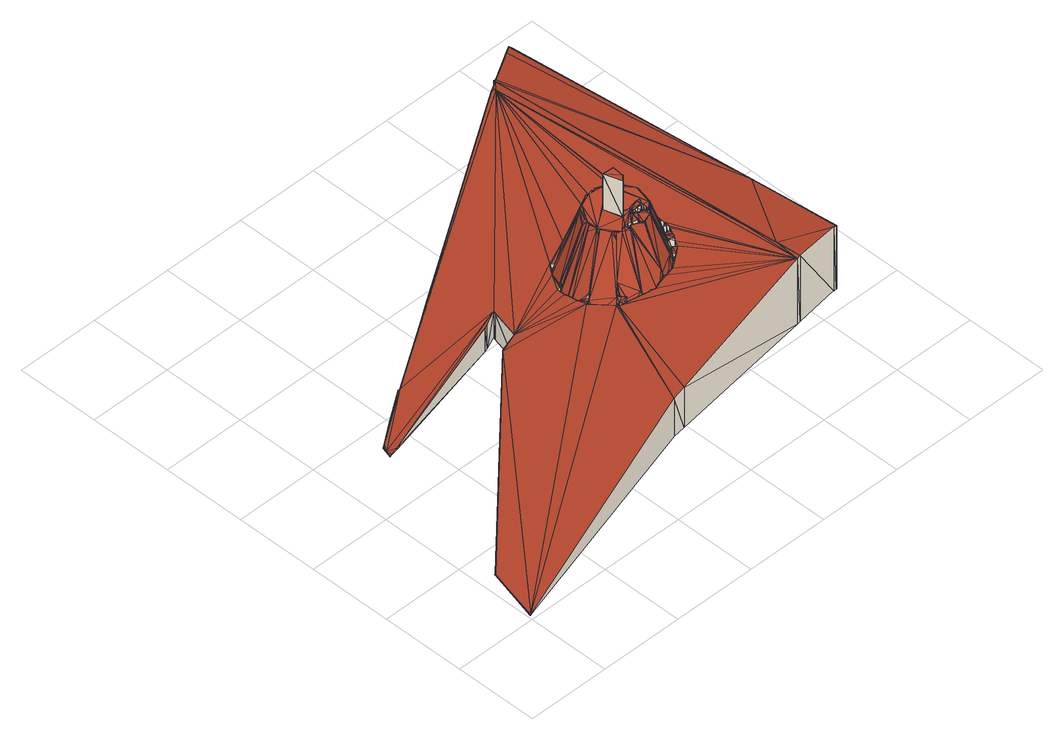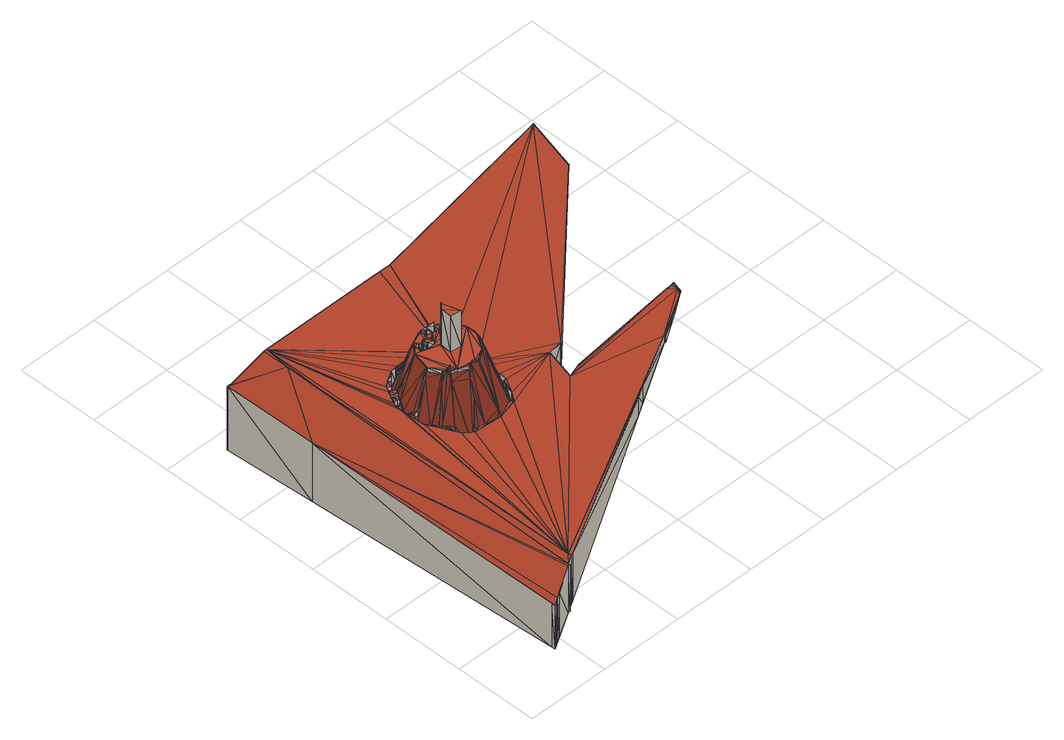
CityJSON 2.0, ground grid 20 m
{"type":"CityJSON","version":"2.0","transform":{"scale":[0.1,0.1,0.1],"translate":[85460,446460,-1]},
"CityObjects":{
"building1":{"type":"Building","attributes":{"dak_type":"slanted","data_area":5539.43,"data_coverage":0.971,"geconstateerd":false,"gid":17147590,"h_dak_50p":9.05,"h_dak_70p":12.21,"h_dak_max":41.25,"h_dak_min":-0.666,"h_maaiveld":-0.738,"kas_warenhuis":false,"lod11_replace":false,"ondergronds_type":"above ground","oorspronkelijkbouwjaar":1994,"pw_actueel":"yes","pw_bron":"ahn3","reconstructie_methode":"tudelft3d-geoflow","reconstruction_skipped":false,"rmse_lod12":6.28,"rmse_lod13":4.73,"rmse_lod22":0.361,"rn":1,"status":"Pand in gebruik","t_run":17685.52,"val3dity_codes_lod12":"[]","val3dity_codes_lod13":"[]","val3dity_codes_lod22":"[302]"},"children":["building1-1"]},
"building1-1":{"type":"BuildingPart","parents":["building1"],"geometry":[{"type":"MultiSurface","lod":"2.2","boundaries":[[[0,1,2]],[[2,3,4]],[[4,5,6]],[[6,7,8]],[[9,10,11]],[[12,13,14]],[[14,15,16]],[[17,18,19]],[[20,21,22]],[[23,24,25]],[[25,26,27]],[[27,28,29]],[[30,31,32]],[[32,33,34]],[[35,36,37]],[[37,38,39]],[[40,41,42]],[[43,44,0]],[[0,2,4]],[[4,6,8]],[[9,11,45]],[[12,14,16]],[[17,19,20]],[[20,22,23]],[[25,27,29]],[[34,35,37]],[[37,39,40]],[[40,42,43]],[[0,4,8]],[[46,9,45]],[[45,12,16]],[[16,17,20]],[[23,25,29]],[[30,32,34]],[[34,37,40]],[[0,8,47]],[[45,16,20]],[[29,30,34]],[[34,40,43]],[[0,47,46]],[[46,45,20]],[[29,34,43]],[[43,0,46]],[[46,20,23]],[[23,29,43]],[[43,46,23]],[[42,48,49]],[[49,43,42]],[[12,50,51]],[[51,45,12]],[[52,53,54]],[[54,55,52]],[[56,57,58]],[[59,60,58]],[[45,51,61]],[[61,11,45]],[[62,63,64]],[[64,65,62]],[[66,67,68]],[[68,69,66]],[[69,68,70]],[[70,71,69]],[[72,73,53]],[[53,52,72]],[[74,75,76]],[[74,77,78]],[[78,79,74]],[[44,80,49]],[[49,43,44]],[[81,82,73]],[[73,72,81]],[[55,54,83]],[[83,84,55]],[[85,86,87]],[[88,89,90]],[[90,91,88]],[[17,92,93]],[[93,16,17]],[[16,93,94]],[[94,15,16]],[[95,96,97]],[[98,99,100]],[[100,101,98]],[[102,103,104]],[[104,105,102]],[[24,106,107]],[[107,23,24]],[[108,109,110]],[[110,111,108]],[[112,113,114]],[[111,110,114]],[[115,116,117]],[[117,118,115]],[[119,120,121]],[[121,122,119]],[[34,123,124]],[[124,33,34]],[[125,37,38]],[[38,126,125]],[[31,127,128]],[[128,30,31]],[[23,107,129]],[[129,22,23]],[[28,130,131]],[[131,27,28]],[[27,131,132]],[[132,26,27]],[[18,133,92]],[[92,17,18]],[[91,90,134]],[[134,135,91]],[[136,137,103]],[[103,102,136]],[[86,85,138]],[[138,139,86]],[[135,134,63]],[[63,62,135]],[[140,141,142]],[[142,143,140]],[[144,145,141]],[[141,140,144]],[[146,147,148]],[[148,149,146]],[[150,151,152]],[[152,153,150]],[[154,155,156]],[[157,158,159]],[[160,161,162]],[[162,163,160]],[[32,164,127]],[[127,31,32]],[[21,165,166]],[[166,20,21]],[[20,166,167]],[[167,19,20]],[[19,167,133]],[[133,18,19]],[[14,168,169]],[[169,13,14]],[[13,169,50]],[[50,12,13]],[[15,94,168]],[[168,14,15]],[[170,171,172]],[[172,173,170]],[[174,175,176]],[[176,177,174]],[[177,176,109]],[[109,108,177]],[[178,179,180]],[[179,178,60]],[[60,59,179]],[[181,182,147]],[[147,146,181]],[[25,183,106]],[[106,24,25]],[[26,132,183]],[[183,25,26]],[[184,185,186]],[[186,187,184]],[[188,189,190]],[[190,191,188]],[[192,193,194]],[[195,196,197]],[[197,198,195]],[[199,200,99]],[[99,98,199]],[[71,70,201]],[[201,202,71]],[[155,154,203]],[[203,204,155]],[[205,3,4]],[[206,207,208]],[[208,209,206]],[[209,208,120]],[[120,119,209]],[[33,124,164]],[[164,32,33]],[[11,61,210]],[[210,10,11]],[[211,212,213]],[[213,214,215]],[[215,211,213]],[[216,217,218]],[[218,219,216]],[[220,221,222]],[[222,223,220]],[[224,225,226]],[[226,227,224]],[[228,229,225]],[[225,224,228]],[[230,231,232]],[[226,232,233]],[[233,227,226]],[[234,235,231]],[[231,230,234]],[[236,237,238]],[[238,239,236]],[[240,241,242]],[[242,243,240]],[[244,245,227]],[[227,233,244]],[[214,213,185]],[[185,184,214]],[[246,247,211]],[[211,215,246]],[[160,161,190]],[[190,191,160]],[[248,249,250]],[[250,251,248]],[[139,138,247]],[[247,246,139]],[[29,252,130]],[[130,28,29]],[[30,128,252]],[[252,29,30]],[[198,197,253]],[[253,254,198]],[[255,256,193]],[[193,192,255]],[[105,104,212]],[[212,211,105]],[[257,258,229]],[[229,228,257]],[[259,260,261]],[[261,262,259]],[[262,261,263]],[[263,264,262]],[[65,64,158]],[[158,157,65]],[[265,266,267]],[[267,268,265]],[[269,270,266]],[[266,265,269]],[[271,272,273]],[[268,267,274]],[[274,275,268]],[[276,277,278]],[[278,279,280]],[[280,276,278]],[[281,282,277]],[[277,276,281]],[[283,284,285]],[[285,286,287]],[[287,283,285]],[[288,289,290]],[[290,291,288]],[[292,293,260]],[[260,259,292]],[[173,172,294]],[[294,295,173]],[[296,297,298]],[[299,300,298]],[[275,274,272]],[[272,271,275]],[[301,302,270]],[[270,269,301]],[[303,36,37]],[[37,125,303]],[[126,38,39]],[[39,304,126]],[[41,305,306]],[[306,40,41]],[[5,307,4]],[[40,306,308]],[[304,39,308]],[[3,205,309]],[[309,2,3]],[[291,290,182]],[[182,181,291]],[[310,311,289]],[[289,288,310]],[[312,313,235]],[[235,234,312]],[[35,314,123]],[[123,34,35]],[[36,303,315]],[[314,35,315]],[[163,162,276]],[[276,280,163]],[[316,317,189]],[[189,188,316]],[[57,56,318]],[[319,320,245]],[[245,244,319]],[[321,6,7]],[[7,322,321]],[[307,5,6]],[[6,321,307]],[[323,324,325]],[[325,326,323]],[[324,327,258]],[[258,257,324]],[[328,329,327]],[[327,324,323]],[[323,328,327]],[[329,328,330]],[[313,312,330]],[[331,332,333]],[[334,335,336]],[[279,278,284]],[[284,283,279]],[[337,338,243]],[[243,339,337]],[[243,242,340]],[[340,341,339]],[[339,243,340]],[[342,343,300]],[[300,299,342]],[[344,345,343]],[[343,342,344]],[[346,347,348]],[[349,350,351]],[[351,352,349]],[[353,354,350]],[[350,349,353]],[[355,356,357]],[[357,358,355]],[[75,74,356]],[[356,355,75]],[[359,360,77]],[[74,76,361]],[[361,359,77]],[[77,74,361]],[[362,363,364]],[[364,365,362]],[[365,364,221]],[[221,220,365]],[[366,367,363]],[[363,362,366]],[[283,287,368]],[[369,340,370]],[[371,372,367]],[[367,366,373]],[[373,371,367]],[[373,366,338]],[[338,337,373]],[[374,375,311]],[[311,310,374]],[[376,377,345]],[[345,344,376]],[[89,88,378]],[[297,296,379]],[[379,380,297]],[[381,382,383]],[[383,384,381]],[[385,386,375]],[[375,374,385]],[[79,78,387]],[[387,388,79]],[[389,390,360]],[[360,359,389]],[[391,392,393]],[[393,394,391]],[[395,396,359]],[[359,361,395]],[[394,393,320]],[[320,319,394]],[[397,398,369]],[[369,340,341]],[[341,397,369]],[[286,285,282]],[[282,281,286]],[[397,398,372]],[[372,371,397]],[[352,351,399]],[[295,294,400]],[[401,402,400]],[[204,203,402]],[[402,401,204]],[[403,404,145]],[[145,144,403]],[[154,156,405]],[[219,218,67]],[[67,66,219]],[[264,263,249]],[[249,248,264]],[[9,406,407]],[[407,46,9]],[[46,407,47]],[[10,210,406]],[[406,9,10]],[[408,409,111]],[[409,408,302]],[[302,301,409]],[[22,129,165]],[[165,21,22]],[[187,186,410]],[[410,411,187]],[[411,410,412]],[[412,413,411]],[[413,412,317]],[[317,316,413]],[[384,383,241]],[[241,240,384]],[[223,222,207]],[[207,206,223]],[[118,117,382]],[[382,381,118]],[[116,414,113]],[[113,112,116]],[[122,121,414]],[[116,115,122]],[[122,414,116]],[[96,95,415]],[[416,417,418]],[[418,96,415]],[[415,416,418]],[[347,346,404]],[[404,403,347]],[[419,420,159]],[[421,422,237]],[[237,236,421]],[[326,325,293]],[[293,292,326]],[[202,201,96]],[[96,418,202]],[[423,424,175]],[[175,174,423]],[[171,170,425]],[[426,427,425]],[[428,429,430]],[[430,431,428]],[[431,430,424]],[[424,423,431]],[[416,415,256]],[[256,255,416]],[[254,253,432]],[[432,433,254]],[[417,416,200]],[[200,199,417]],[[101,100,196]],[[196,195,101]],[[358,357,434]],[[434,435,358]],[[433,432,217]],[[217,216,433]],[[436,437,82]],[[82,81,436]],[[2,309,438]],[[438,1,2]],[[439,440,392]],[[392,391,439]],[[440,439,441]],[[442,443,441]],[[443,442,420]],[[420,419,443]],[[427,426,429]],[[429,428,427]],[[239,238,151]],[[151,150,239]],[[153,152,396]],[[396,395,153]],[[380,379,89]],[[89,378,380]],[[444,445,377]],[[377,376,444]],[[143,142,445]],[[445,444,143]],[[446,8,47]],[[0,447,438]],[[438,1,0]],[[149,148,386]],[[386,385,149]],[[322,7,8]],[[8,446,322]],[[435,434,422]],[[422,421,435]],[[388,387,437]],[[437,436,388]],[[448,449,390]],[[390,389,448]],[[84,83,449]],[[449,448,84]],[[450,451,137]],[[137,136,450]],[[251,250,451]],[[451,450,251]],[[452,453,354]],[[354,353,452]],[[332,331,453]],[[453,452,332]],[[0,447,80]],[[80,44,0]],[[42,48,305]],[[305,41,42]],[[421,236,239]],[[150,153,395]],[[395,361,76]],[[75,355,358]],[[358,435,421]],[[421,239,150]],[[150,395,76]],[[76,75,358]],[[358,421,150]],[[150,76,358]],[[290,289,311]],[[311,375,386]],[[148,147,182]],[[290,311,386]],[[148,182,290]],[[290,386,148]],[[235,231,454]],[[454,455,456]],[[456,457,458]],[[459,460,461]],[[461,326,323]],[[328,330,313]],[[313,235,454]],[[454,456,458]],[[458,459,461]],[[461,323,328]],[[328,313,454]],[[454,458,461]],[[461,328,454]],[[258,327,329]],[[312,234,230]],[[230,232,226]],[[226,225,229]],[[229,258,329]],[[330,312,230]],[[230,226,229]],[[229,329,330]],[[330,230,229]],[[462,463,464]],[[465,466,467]],[[468,298,297]],[[378,88,91]],[[91,135,62]],[[62,469,470]],[[470,471,462]],[[462,464,465]],[[465,467,472]],[[472,468,297]],[[378,91,62]],[[470,462,465]],[[465,472,297]],[[380,378,62]],[[62,470,465]],[[465,297,380]],[[380,62,465]],[[77,360,390]],[[390,449,83]],[[54,53,73]],[[82,437,387]],[[78,77,390]],[[390,83,54]],[[54,73,82]],[[82,387,78]],[[78,390,54]],[[54,82,78]],[[279,283,473]],[[474,475,476]],[[476,477,478]],[[479,480,481]],[[481,482,483]],[[484,485,188]],[[191,160,163]],[[279,473,474]],[[474,476,478]],[[479,481,483]],[[484,188,191]],[[191,163,280]],[[279,474,478]],[[478,479,483]],[[486,484,191]],[[191,280,279]],[[279,478,483]],[[483,486,191]],[[191,279,483]],[[278,277,282]],[[282,285,284]],[[284,278,282]],[[397,371,373]],[[337,339,341]],[[341,397,373]],[[373,337,341]],[[353,349,352]],[[352,399,487]],[[488,156,155]],[[155,204,401]],[[401,489,490]],[[491,333,332]],[[332,452,353]],[[353,352,487]],[[492,488,155]],[[155,401,490]],[[491,332,353]],[[353,487,492]],[[492,155,490]],[[493,491,353]],[[353,492,490]],[[490,493,353]],[[494,495,496]],[[496,497,180]],[[498,499,500]],[[500,336,335]],[[335,348,501]],[[501,494,496]],[[496,180,498]],[[498,500,335]],[[335,501,496]],[[496,498,335]],[[262,264,248]],[[251,450,136]],[[102,105,211]],[[247,138,85]],[[194,193,256]],[[256,415,95]],[[97,460,461]],[[461,326,292]],[[292,259,262]],[[262,248,251]],[[251,136,102]],[[102,211,247]],[[85,87,194]],[[194,256,95]],[[97,461,292]],[[292,262,251]],[[251,102,247]],[[85,194,95]],[[97,292,251]],[[251,247,85]],[[85,95,97]],[[97,251,85]],[[231,454,455]],[[455,456,502]],[[502,503,504]],[[504,505,506]],[[506,507,508]],[[508,509,442]],[[441,439,391]],[[391,394,319]],[[319,244,233]],[[232,231,455]],[[455,502,504]],[[504,506,508]],[[508,442,441]],[[441,391,319]],[[319,233,232]],[[232,455,504]],[[504,508,441]],[[441,319,232]],[[232,504,441]],[[473,283,368]],[[370,340,242]],[[117,116,112]],[[112,114,110]],[[110,109,176]],[[176,510,476]],[[474,473,368]],[[370,242,241]],[[382,117,112]],[[112,110,176]],[[476,474,368]],[[370,241,383]],[[382,112,176]],[[176,476,368]],[[370,383,382]],[[382,176,368]],[[368,370,382]],[[209,119,122]],[[122,115,118]],[[118,381,384]],[[384,240,243]],[[243,338,366]],[[366,362,365]],[[365,220,223]],[[223,206,209]],[[209,122,118]],[[118,384,243]],[[243,366,365]],[[223,209,118]],[[243,365,223]],[[223,118,243]],[[423,431,511]],[[511,512,513]],[[513,514,265]],[[269,301,409]],[[409,111,108]],[[177,174,423]],[[423,511,513]],[[513,265,269]],[[269,409,108]],[[108,177,423]],[[423,513,269]],[[269,108,423]],[[480,481,482]],[[515,516,517]],[[517,518,519]],[[192,255,416]],[[416,200,99]],[[99,100,196]],[[196,197,253]],[[253,432,72]],[[72,81,436]],[[388,79,74]],[[238,151,152]],[[396,359,389]],[[55,52,72]],[[72,432,217]],[[218,67,68]],[[68,70,201]],[[201,96,97]],[[97,460,459]],[[385,149,146]],[[457,456,502]],[[503,504,505]],[[507,508,520]],[[520,463,464]],[[466,495,496]],[[497,180,178]],[[178,60,58]],[[56,318,405]],[[203,402,400]],[[295,173,170]],[[170,425,426]],[[426,429,430]],[[430,424,175]],[[477,478,479]],[[479,480,482]],[[515,517,519]],[[519,521,194]],[[192,416,99]],[[196,253,72]],[[388,74,356]],[[238,152,396]],[[55,72,217]],[[201,97,459]],[[458,457,502]],[[502,503,505]],[[506,507,520]],[[520,464,465]],[[465,466,496]],[[497,178,58]],[[405,154,203]],[[203,400,295]],[[295,170,426]],[[426,430,175]],[[175,176,510]],[[510,476,477]],[[479,482,515]],[[515,519,194]],[[192,99,196]],[[196,72,436]],[[436,388,356]],[[84,55,217]],[[68,201,459]],[[458,502,505]],[[505,506,520]],[[520,465,496]],[[496,497,58]],[[56,405,203]],[[295,426,175]],[[175,510,477]],[[477,479,515]],[[515,194,192]],[[192,196,436]],[[436,356,357]],[[84,217,218]],[[68,459,458]],[[458,505,520]],[[520,496,58]],[[58,56,203]],[[295,175,477]],[[515,192,436]],[[436,357,434]],[[84,218,68]],[[68,458,288]],[[181,291,288]],[[288,458,520]],[[520,58,203]],[[203,295,477]],[[515,436,434]],[[84,68,288]],[[181,288,520]],[[515,434,422]],[[84,288,310]],[[181,520,203]],[[515,422,237]],[[84,310,374]],[[146,181,203]],[[515,237,238]],[[448,84,374]],[[385,146,203]],[[477,515,238]],[[389,448,374]],[[385,203,477]],[[477,238,396]],[[389,374,385]],[[385,477,396]],[[396,389,385]],[[202,418,417]],[[199,98,101]],[[101,195,198]],[[198,254,433]],[[216,219,66]],[[66,69,71]],[[71,202,417]],[[199,101,198]],[[198,433,216]],[[216,66,71]],[[71,417,199]],[[199,198,216]],[[216,71,199]],[[65,157,159]],[[420,442,509]],[[509,508,520]],[[520,463,462]],[[471,470,469]],[[469,62,65]],[[65,159,420]],[[420,509,520]],[[520,462,471]],[[471,469,65]],[[65,420,520]],[[520,471,65]],[[425,427,428]],[[428,431,511]],[[512,513,514]],[[514,265,268]],[[268,275,271]],[[273,522,523]],[[523,333,491]],[[491,493,490]],[[489,401,400]],[[400,294,172]],[[171,425,428]],[[428,511,512]],[[512,514,268]],[[273,523,491]],[[491,490,489]],[[489,400,172]],[[171,428,512]],[[512,268,271]],[[273,491,489]],[[489,172,171]],[[171,512,271]],[[271,273,489]],[[489,171,271]],[[485,484,486]],[[483,482,515]],[[516,517,518]],[[518,519,521]],[[521,194,87]],[[87,86,139]],[[215,214,184]],[[187,411,413]],[[413,316,188]],[[485,486,483]],[[483,515,516]],[[516,518,521]],[[521,87,139]],[[246,215,184]],[[184,187,413]],[[413,188,485]],[[485,483,516]],[[516,521,139]],[[139,246,184]],[[184,413,485]],[[485,516,139]],[[139,184,485]],[[318,405,156]],[[156,488,492]],[[487,399,524]],[[524,525,526]],[[527,335,334]],[[336,500,499]],[[499,498,180]],[[58,57,318]],[[318,156,492]],[[492,487,524]],[[524,526,527]],[[527,334,336]],[[499,180,179]],[[59,58,318]],[[318,492,524]],[[524,527,336]],[[336,499,179]],[[179,59,318]],[[318,524,336]],[[336,179,318]],[[143,444,376]],[[344,342,299]],[[299,298,468]],[[468,472,467]],[[467,466,495]],[[494,501,348]],[[347,403,144]],[[140,143,376]],[[376,344,299]],[[299,468,467]],[[467,495,494]],[[348,347,144]],[[140,376,299]],[[299,467,494]],[[494,348,144]],[[144,140,299]],[[299,494,144]],[[131,132,183]],[[183,106,107]],[[107,129,165]],[[166,167,133]],[[93,94,168]],[[168,169,50]],[[50,51,528]],[[528,529,530]],[[531,532,533]],[[533,130,131]],[[107,165,166]],[[166,133,92]],[[92,93,168]],[[168,50,528]],[[528,530,531]],[[531,533,131]],[[107,166,92]],[[92,168,528]],[[528,531,131]],[[183,107,92]],[[92,528,131]],[[131,183,92]],[[127,128,252]],[[252,130,533]],[[532,531,530]],[[529,528,51]],[[51,61,210]],[[406,407,224]],[[228,257,324]],[[325,293,260]],[[260,261,263]],[[263,249,250]],[[250,451,137]],[[137,103,104]],[[104,212,213]],[[213,185,186]],[[410,412,317]],[[317,189,190]],[[162,276,281]],[[286,287,368]],[[368,370,369]],[[363,364,221]],[[221,222,207]],[[121,414,113]],[[114,111,408]],[[302,270,266]],[[274,272,273]],[[523,333,331]],[[453,354,350]],[[350,351,399]],[[399,524,525]],[[525,526,527]],[[335,348,346]],[[404,145,141]],[[141,142,445]],[[377,345,343]],[[343,300,298]],[[298,296,379]],[[134,63,64]],[[158,159,419]],[[419,443,441]],[[393,320,245]],[[227,224,407]],[[446,322,321]],[[321,307,4]],[[205,309,438]],[[447,80,49]],[[48,305,306]],[[308,304,126]],[[126,125,303]],[[315,314,123]],[[123,124,164]],[[127,252,533]],[[532,530,529]],[[529,51,210]],[[210,406,224]],[[228,324,325]],[[325,260,263]],[[263,250,137]],[[137,104,213]],[[213,186,410]],[[317,190,161]],[[162,281,286]],[[286,368,369]],[[363,221,207]],[[121,113,114]],[[302,266,267]],[[267,274,273]],[[273,523,331]],[[350,399,525]],[[404,141,445]],[[343,298,379]],[[134,64,158]],[[158,419,441]],[[393,245,227]],[[227,407,47]],[[47,446,321]],[[321,4,205]],[[205,438,447]],[[49,48,306]],[[306,308,126]],[[126,303,315]],[[315,123,164]],[[164,127,533]],[[532,529,210]],[[210,224,228]],[[228,325,263]],[[263,137,213]],[[410,317,161]],[[286,369,398]],[[363,207,208]],[[121,114,408]],[[267,273,331]],[[350,525,527]],[[335,346,404]],[[404,445,377]],[[343,379,89]],[[158,441,440]],[[393,227,47]],[[47,321,205]],[[49,306,126]],[[126,315,164]],[[533,532,210]],[[210,228,263]],[[286,398,372]],[[120,121,408]],[[302,267,331]],[[350,527,335]],[[377,343,89]],[[158,440,392]],[[393,47,205]],[[49,126,164]],[[210,263,213]],[[162,286,372]],[[120,408,302]],[[302,331,453]],[[377,89,90]],[[158,392,393]],[[393,205,447]],[[49,164,533]],[[210,213,410]],[[162,372,367]],[[158,393,447]],[[447,49,533]],[[210,410,161]],[[134,158,447]],[[210,161,162]],[[90,134,447]],[[210,162,367]],[[377,90,447]],[[210,367,363]],[[404,377,447]],[[210,363,208]],[[404,447,533]],[[533,210,208]],[[335,404,533]],[[533,208,120]],[[350,335,533]],[[533,120,302]],[[453,350,533]],[[533,302,453]]],"semantics":{"surfaces":[{"type":"GroundSurface"},{"type":"WallSurface","on_footprint_edge":true},{"type":"WallSurface","on_footprint_edge":false},{"type":"RoofSurface"}],"values":[0,0,0,0,0,0,0,0,0,0,0,0,0,0,0,0,0,0,0,0,0,0,0,0,0,0,0,0,0,0,0,0,0,0,0,0,0,0,0,0,0,0,0,0,0,0,1,1,1,1,2,2,2,2,1,1,2,2,2,2,2,2,2,2,2,2,2,1,1,2,2,2,2,2,2,2,1,1,1,1,2,2,2,2,2,1,1,2,2,2,2,2,2,2,2,1,1,1,1,1,1,1,1,1,1,1,1,1,1,2,2,2,2,2,2,2,2,2,2,2,2,2,2,2,2,2,2,2,2,1,1,1,1,1,1,1,1,1,1,1,1,1,1,2,2,2,2,2,2,2,2,2,2,2,1,1,1,1,2,2,2,2,2,2,2,2,2,2,2,2,2,1,2,2,2,2,1,1,1,1,2,2,2,2,2,2,2,2,2,2,2,2,2,2,2,2,2,2,2,2,2,2,2,2,2,2,2,2,2,2,2,2,1,1,1,1,2,2,2,2,2,2,2,2,2,2,2,2,2,2,2,2,2,2,2,2,2,2,2,2,2,2,2,2,2,2,2,2,2,2,2,2,2,2,2,2,2,1,1,1,1,1,1,1,1,1,1,1,2,2,2,2,2,2,1,1,1,1,2,2,2,2,2,2,2,1,1,1,1,2,2,2,2,2,2,2,2,2,2,2,2,2,2,2,2,2,2,2,2,2,2,2,2,2,2,2,2,2,2,2,2,2,2,2,2,2,2,2,2,2,2,2,2,2,2,2,2,2,2,2,2,2,2,2,2,2,2,2,2,2,2,2,2,2,2,2,2,2,2,2,2,2,2,2,2,2,2,2,2,2,2,2,2,2,2,2,2,1,1,1,1,1,2,2,2,1,1,2,2,2,2,2,2,2,2,2,2,2,2,2,2,2,2,2,2,2,2,2,2,2,2,2,2,2,2,2,2,2,2,2,2,2,2,2,2,2,2,2,2,2,2,2,2,2,2,2,2,2,2,1,1,2,2,2,2,2,2,2,2,2,2,2,2,2,2,2,2,2,2,1,1,1,2,2,1,1,2,2,2,2,2,2,2,2,2,2,2,2,2,2,2,2,1,1,1,1,3,3,3,3,3,3,3,3,3,3,3,3,3,3,3,3,3,3,3,3,3,3,3,3,3,3,3,3,3,3,3,3,3,3,3,3,3,3,3,3,3,3,3,3,3,3,3,3,3,3,3,3,3,3,3,3,3,3,3,3,3,3,3,3,3,3,3,3,3,3,3,3,3,3,3,3,3,3,3,3,3,3,3,3,3,3,3,3,3,3,3,3,3,3,3,3,3,3,3,3,3,3,3,3,3,3,3,3,3,3,3,3,3,3,3,3,3,3,3,3,3,3,3,3,3,3,3,3,3,3,3,3,3,3,3,3,3,3,3,3,3,3,3,3,3,3,3,3,3,3,3,3,3,3,3,3,3,3,3,3,3,3,3,3,3,3,3,3,3,3,3,3,3,3,3,3,3,3,3,3,3,3,3,3,3,3,3,3,3,3,3,3,3,3,3,3,3,3,3,3,3,3,3,3,3,3,3,3,3,3,3,3,3,3,3,3,3,3,3,3,3,3,3,3,3,3,3,3,3,3,3,3,3,3,3,3,3,3,3,3,3,3,3,3,3,3,3,3,3,3,3,3,3,3,3,3,3,3,3,3,3,3,3,3,3,3,3,3,3,3,3,3,3,3,3,3,3,3,3,3,3,3,3,3,3,3,3,3,3,3,3,3,3,3,3,3,3,3,3,3,3,3,3,3,3,3,3,3,3,3,3,3,3,3,3,3,3,3,3,3,3,3,3,3,3,3,3,3,3,3,3,3,3,3,3,3,3,3,3,3,3,3,3,3,3,3,3,3,3,3,3,3,3,3,3,3,3,3,3,3,3,3,3,3,3,3,3,3,3,3,3,3,3,3,3,3,3,3,3,3,3,3,3,3,3,3,3,3,3,3,3,3,3,3,3,3,3,3,3,3,3,3,3,3,3,3,3,3,3,3,3,3,3,3,3,3,3,3,3,3,3,3,3,3,3,3,3,3,3,3,3,3,3,3,3,3,3,3,3,3,3,3,3,3,3,3,3,3,3,3,3,3,3,3,3,3,3,3,3,3,3,3,3,3,3,3,3,3,3,3,3,3,3,3,3,3,3,3,3,3,3,3,3,3,3,3,3,3,3,3,3,3,3,3,3,3,3,3,3,3,3,3,3,3,3,3,3,3,3,3,3,3,3,3,3,3,3,3,3,3,3,3,3,3,3,3,3,3,3,3,3,3,3,3,3,3,3,3,3,3,3,3,3,3,3,3,3,3,3,3,3,3,3,3,3,3,3,3,3,3,3,3,3,3,3,3,3,3,3,3,3,3,3,3]}}]}
},
"vertices":[
[493,542,3],[455,534,3],[453,533,3],[451,531,3],[40,141,3],[38,140,3],[38,138,3],[5,10,3],[5,9,3],[593,175,3],[955,227,3],[964,228,3],[1072,245,3],[1072,243,3],[1078,244,3],[1079,244,3],[1079,246,3],[1066,463,3],[1030,1084,3],[1029,1093,3],[1028,1092,3],[1023,1089,3],[1021,1087,3],[1012,1082,3],[998,1073,3],[938,1037,3],[933,1038,3],[933,1034,3],[916,1023,3],[908,1019,3],[445,737,3],[415,718,3],[265,627,3],[262,629,3],[192,583,3],[175,571,3],[143,550,3],[139,547,3],[136,536,3],[132,520,3],[155,525,3],[472,600,3],[481,604,3],[512,617,3],[510,611,3],[964,229,3],[561,171,3],[6,9,3],[481,604,65],[512,617,71],[1072,245,172],[964,229,178],[767,490,247],[767,490,256],[768,496,256],[768,496,247],[752,588,248],[752,588,253],[744,589,248],[739,590,244],[739,590,248],[964,228,178],[626,533,69],[626,533,97],[626,523,98],[626,523,68],[737,476,227],[737,476,247],[731,477,247],[731,477,227],[731,476,247],[731,476,227],[766,488,247],[766,488,256],[787,486,247],[787,486,228],[787,486,229],[787,486,262],[785,487,262],[785,487,247],[510,611,71],[770,488,247],[770,488,257],[769,500,257],[769,500,247],[773,419,142],[773,419,137],[765,452,235],[632,555,72],[632,555,97],[625,554,96],[625,554,55],[1066,463,158],[1079,246,171],[1079,244,171],[732,463,258],[732,463,247],[732,459,247],[761,464,228],[761,464,247],[761,466,247],[761,466,228],[767,410,115],[767,410,131],[771,410,132],[771,410,116],[998,1073,121],[1012,1082,120],[829,536,222],[829,536,236],[856,544,160],[856,544,141],[860,533,139],[860,533,143],[859,535,142],[859,526,115],[859,526,136],[858,519,134],[858,519,115],[868,517,114],[868,517,145],[868,525,145],[868,525,115],[192,583,10],[262,629,21],[139,547,1],[136,536,1],[415,718,46],[445,737,51],[1021,1087,119],[916,1023,129],[933,1034,127],[933,1038,127],[1030,1084,119],[624,534,97],[624,534,63],[764,405,99],[764,405,130],[773,417,137],[773,417,132],[655,601,74],[655,601,99],[652,597,99],[652,597,72],[658,607,73],[658,607,100],[761,538,247],[761,538,341],[759,511,341],[759,511,247],[798,484,229],[798,484,247],[798,485,247],[798,485,229],[766,592,248],[766,592,241],[766,592,242],[628,503,66],[628,503,99],[641,493,102],[841,441,88],[841,441,144],[848,455,144],[848,455,97],[265,627,22],[1023,1089,119],[1028,1092,118],[1029,1093,118],[1078,244,171],[1072,243,172],[801,568,247],[801,568,250],[800,569,251],[800,569,247],[824,537,236],[824,537,247],[825,535,247],[825,535,235],[738,591,248],[738,591,243],[735,589,248],[734,540,247],[734,540,341],[938,1037,127],[782,409,99],[782,409,134],[784,410,134],[784,410,99],[821,435,124],[821,435,140],[834,449,142],[834,449,119],[763,457,247],[763,457,251],[764,456,247],[761,467,228],[761,467,247],[761,469,247],[761,469,228],[755,464,228],[755,464,247],[732,466,247],[732,466,228],[786,583,248],[786,583,240],[451,531,63],[868,503,114],[868,503,146],[869,507,146],[869,507,114],[955,227,177],[775,410,117],[775,410,132],[776,406,133],[776,406,98],[775,410,110],[746,474,228],[746,474,247],[738,476,247],[738,476,227],[864,496,115],[864,496,145],[860,500,144],[860,500,115],[666,428,110],[666,428,115],[664,432,115],[664,432,110],[667,428,110],[667,428,115],[676,444,117],[676,444,123],[674,442,117],[664,432,74],[679,441,117],[679,441,120],[790,478,228],[790,478,247],[797,477,247],[797,477,228],[855,494,116],[855,494,126],[854,492,125],[854,492,116],[652,451,74],[652,451,106],[774,415,126],[774,415,132],[752,405,95],[752,405,128],[754,406,128],[754,406,98],[908,1019,128],[761,471,247],[761,471,228],[761,457,247],[761,457,251],[678,424,113],[678,424,116],[726,405,85],[726,405,123],[733,406,124],[733,406,92],[739,400,126],[739,400,74],[843,587,122],[843,587,137],[839,593,136],[839,593,117],[851,573,117],[851,573,139],[836,590,130],[836,590,135],[834,590,135],[836,591,135],[836,591,129],[848,456,144],[848,456,149],[838,464,150],[838,464,136],[848,456,100],[850,460,145],[850,460,149],[843,476,148],[843,476,150],[855,468,149],[855,468,145],[843,476,142],[746,496,247],[746,496,341],[747,498,341],[747,498,247],[716,409,94],[716,409,121],[795,571,257],[795,571,247],[639,557,98],[639,557,92],[642,563,99],[638,564,86],[638,564,98],[863,567,91],[863,567,142],[143,550,2],[132,520,1],[472,600,64],[155,525,6],[38,140,2],[139,522,3],[453,533,63],[747,497,247],[747,497,341],[680,440,117],[680,440,120],[175,571,7],[147,552,3],[825,430,105],[825,430,141],[758,590,248],[642,467,73],[642,467,103],[38,138,2],[5,10,2],[682,422,77],[682,422,114],[714,410,120],[714,410,95],[682,422,116],[690,430,111],[690,430,117],[684,437,117],[826,616,132],[826,616,100],[819,607,131],[718,633,111],[718,633,110],[720,628,126],[862,489,81],[862,489,115],[854,492,82],[853,485,123],[853,485,80],[637,565,81],[637,565,98],[641,573,80],[641,573,98],[663,611,100],[663,611,81],[668,606,102],[795,640,80],[795,640,125],[788,632,124],[788,632,108],[798,638,80],[798,638,125],[786,484,228],[786,484,247],[786,483,247],[786,483,228],[792,497,247],[792,497,264],[792,497,230],[868,492,114],[868,492,146],[865,495,146],[865,495,115],[865,488,115],[865,488,146],[847,487,143],[853,485,144],[848,487,143],[863,483,80],[863,483,146],[865,488,81],[758,509,247],[758,509,341],[646,590,67],[646,590,98],[632,555,74],[636,556,98],[636,556,84],[856,505,115],[856,505,129],[855,499,127],[855,499,115],[760,510,247],[760,510,341],[785,486,261],[785,486,247],[787,499,247],[787,499,262],[636,484,84],[636,484,101],[632,482,101],[632,482,72],[800,495,230],[800,495,247],[860,483,80],[860,483,145],[778,632,122],[797,574,247],[798,577,240],[798,577,247],[661,613,72],[661,613,100],[759,590,248],[593,175,109],[561,171,103],[865,547,143],[865,547,111],[796,410,136],[796,410,84],[808,422,138],[808,422,103],[859,526,143],[749,460,254],[749,460,247],[749,460,228],[732,463,228],[646,489,103],[646,489,115],[789,479,228],[789,479,247],[810,563,238],[810,563,247],[803,567,247],[806,566,247],[806,566,245],[807,565,244],[807,565,247],[809,564,247],[809,564,241],[748,473,247],[748,473,228],[788,479,247],[788,479,228],[775,487,247],[775,487,259],[455,534,64],[638,485,92],[638,485,102],[641,486,102],[646,488,118],[646,488,103],[647,591,68],[647,591,98],[5,9,2],[493,542,71],[785,499,247],[785,499,262],[757,406,98],[757,406,129],[819,627,80],[819,627,130],[682,450,147],[703,470,232],[707,474,247],[710,471,247],[716,468,247],[721,465,247],[730,460,247],[717,418,121],[686,529,245],[686,529,247],[687,531,247],[688,537,247],[690,545,247],[685,547,234],[673,551,195],[628,533,75],[636,533,99],[681,529,230],[685,547,231],[835,481,177],[820,490,230],[820,491,231],[815,494,247],[814,492,247],[812,490,247],[801,476,247],[800,475,247],[796,470,247],[795,469,247],[796,469,245],[797,467,238],[818,440,139],[796,468,244],[772,613,179],[766,593,241],[801,580,227],[801,581,223],[819,607,134],[768,599,222],[802,582,222],[702,573,237],[704,570,248],[712,575,248],[716,578,248],[734,591,241],[734,591,240],[731,599,217],[701,573,236],[704,478,247],[702,481,247],[701,482,247],[700,485,247],[698,487,247],[691,499,247],[689,503,247],[684,501,233],[823,527,247],[810,565,238],[815,568,220],[816,568,218],[839,584,136],[792,468,247],[791,467,247],[787,466,247],[786,465,247],[770,458,247],[688,509,247],[766,456,247],[829,596,133],[827,598,133],[761,632,118],[750,633,116],[732,633,113],[727,633,112],[960,289,175],[960,291,175],[959,319,173],[958,324,172],[956,366,170],[916,1015,129]
]}
